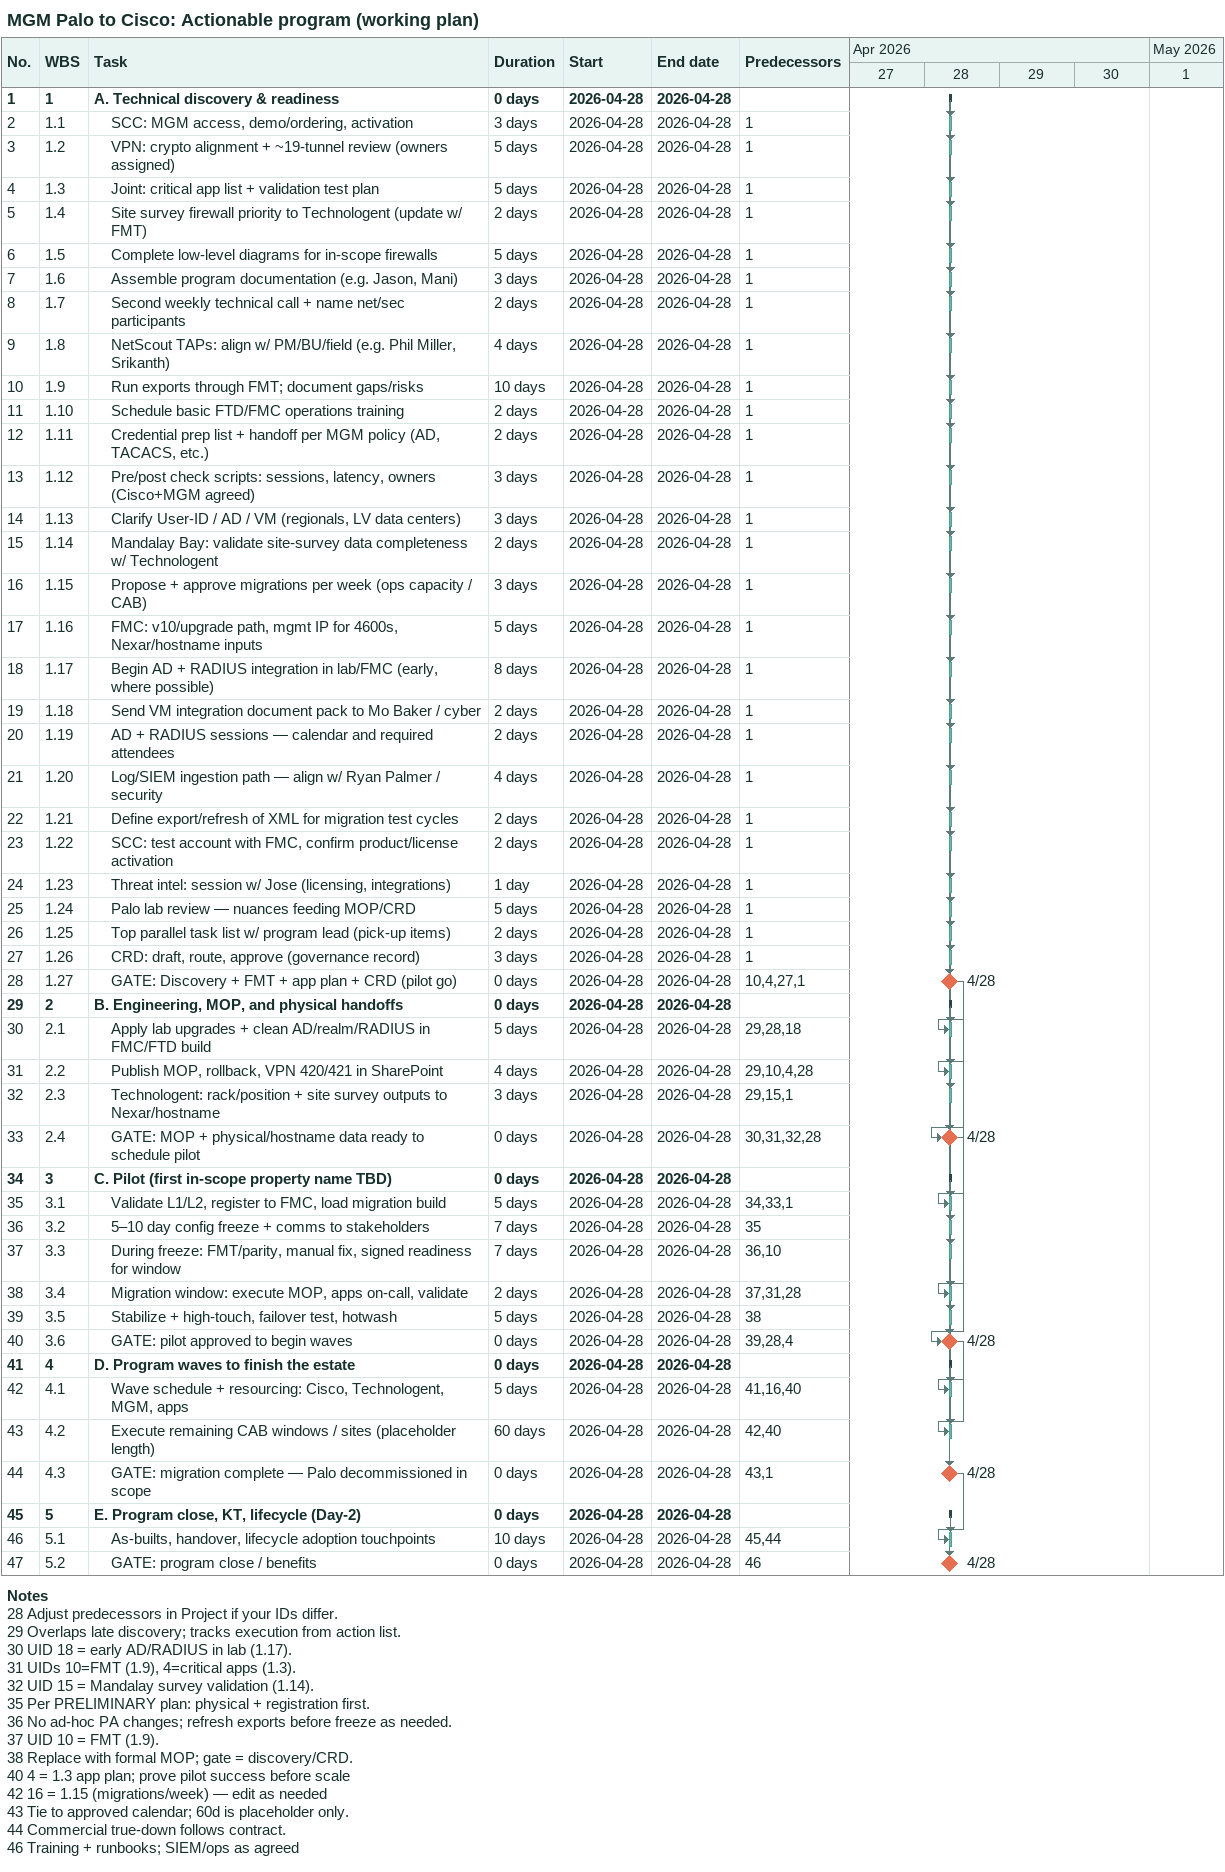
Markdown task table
MGM Palo to Cisco: Actionable program (working plan)

| ID | WBS | Task | Duration | Start | Finish | Predecessors |
|---|---|---|---|---|---|---|
| 1 | 1 | **A. Technical discovery & readiness** | 0d | 2026-04-28 | 2026-04-28 |  |
| 2 | 1.1 | SCC: MGM access, demo/ordering, activation | 3d | 2026-04-28 | 2026-04-28 | 1 |
| 3 | 1.2 | VPN: crypto alignment + ~19-tunnel review (owners assigned) | 5d | 2026-04-28 | 2026-04-28 | 1 |
| 4 | 1.3 | Joint: critical app list + validation test plan | 5d | 2026-04-28 | 2026-04-28 | 1 |
| 5 | 1.4 | Site survey firewall priority to Technologent (update w/ FMT) | 2d | 2026-04-28 | 2026-04-28 | 1 |
| 6 | 1.5 | Complete low-level diagrams for in-scope firewalls | 5d | 2026-04-28 | 2026-04-28 | 1 |
| 7 | 1.6 | Assemble program documentation (e.g. Jason, Mani) | 3d | 2026-04-28 | 2026-04-28 | 1 |
| 8 | 1.7 | Second weekly technical call + name net/sec participants | 2d | 2026-04-28 | 2026-04-28 | 1 |
| 9 | 1.8 | NetScout TAPs: align w/ PM/BU/field (e.g. Phil Miller, Srikanth) | 4d | 2026-04-28 | 2026-04-28 | 1 |
| 10 | 1.9 | Run exports through FMT; document gaps/risks | 10d | 2026-04-28 | 2026-04-28 | 1 |
| 11 | 1.10 | Schedule basic FTD/FMC operations training | 2d | 2026-04-28 | 2026-04-28 | 1 |
| 12 | 1.11 | Credential prep list + handoff per MGM policy (AD, TACACS, etc.) | 2d | 2026-04-28 | 2026-04-28 | 1 |
| 13 | 1.12 | Pre/post check scripts: sessions, latency, owners (Cisco+MGM agreed) | 3d | 2026-04-28 | 2026-04-28 | 1 |
| 14 | 1.13 | Clarify User-ID / AD / VM (regionals, LV data centers) | 3d | 2026-04-28 | 2026-04-28 | 1 |
| 15 | 1.14 | Mandalay Bay: validate site-survey data completeness w/ Technologent | 2d | 2026-04-28 | 2026-04-28 | 1 |
| 16 | 1.15 | Propose + approve migrations per week (ops capacity / CAB) | 3d | 2026-04-28 | 2026-04-28 | 1 |
| 17 | 1.16 | FMC: v10/upgrade path, mgmt IP for 4600s, Nexar/hostname inputs | 5d | 2026-04-28 | 2026-04-28 | 1 |
| 18 | 1.17 | Begin AD + RADIUS integration in lab/FMC (early, where possible) | 8d | 2026-04-28 | 2026-04-28 | 1 |
| 19 | 1.18 | Send VM integration document pack to Mo Baker / cyber | 2d | 2026-04-28 | 2026-04-28 | 1 |
| 20 | 1.19 | AD + RADIUS sessions — calendar and required attendees | 2d | 2026-04-28 | 2026-04-28 | 1 |
| 21 | 1.20 | Log/SIEM ingestion path — align w/ Ryan Palmer / security | 4d | 2026-04-28 | 2026-04-28 | 1 |
| 22 | 1.21 | Define export/refresh of XML for migration test cycles | 2d | 2026-04-28 | 2026-04-28 | 1 |
| 23 | 1.22 | SCC: test account with FMC, confirm product/license activation | 2d | 2026-04-28 | 2026-04-28 | 1 |
| 24 | 1.23 | Threat intel: session w/ Jose (licensing, integrations) | 1d | 2026-04-28 | 2026-04-28 | 1 |
| 25 | 1.24 | Palo lab review — nuances feeding MOP/CRD | 5d | 2026-04-28 | 2026-04-28 | 1 |
| 26 | 1.25 | Top parallel task list w/ program lead (pick-up items) | 2d | 2026-04-28 | 2026-04-28 | 1 |
| 27 | 1.26 | CRD: draft, route, approve (governance record) | 3d | 2026-04-28 | 2026-04-28 | 1 |
| 28 | 1.27 | GATE: Discovery + FMT + app plan + CRD (pilot go) | 0d | 2026-04-28 | 2026-04-28 | 10, 4, 27, 1 |
| 29 | 2 | **B. Engineering, MOP, and physical handoffs** | 0d | 2026-04-28 | 2026-04-28 |  |
| 30 | 2.1 | Apply lab upgrades + clean AD/realm/RADIUS in FMC/FTD build | 5d | 2026-04-28 | 2026-04-28 | 29, 28, 18 |
| 31 | 2.2 | Publish MOP, rollback, VPN 420/421 in SharePoint | 4d | 2026-04-28 | 2026-04-28 | 29, 10, 4, 28 |
| 32 | 2.3 | Technologent: rack/position + site survey outputs to Nexar/hostname | 3d | 2026-04-28 | 2026-04-28 | 29, 15, 1 |
| 33 | 2.4 | GATE: MOP + physical/hostname data ready to schedule pilot | 0d | 2026-04-28 | 2026-04-28 | 30, 31, 32, 28 |
| 34 | 3 | **C. Pilot (first in-scope property name TBD)** | 0d | 2026-04-28 | 2026-04-28 |  |
| 35 | 3.1 | Validate L1/L2, register to FMC, load migration build | 5d | 2026-04-28 | 2026-04-28 | 34, 33, 1 |
| 36 | 3.2 | 5–10 day config freeze + comms to stakeholders | 7d | 2026-04-28 | 2026-04-28 | 35 |
| 37 | 3.3 | During freeze: FMT/parity, manual fix, signed readiness for window | 7d | 2026-04-28 | 2026-04-28 | 36, 10 |
| 38 | 3.4 | Migration window: execute MOP, apps on-call, validate | 2d | 2026-04-28 | 2026-04-28 | 37, 31, 28 |
| 39 | 3.5 | Stabilize + high-touch, failover test, hotwash | 5d | 2026-04-28 | 2026-04-28 | 38 |
| 40 | 3.6 | GATE: pilot approved to begin waves | 0d | 2026-04-28 | 2026-04-28 | 39, 28, 4 |
| 41 | 4 | **D. Program waves to finish the estate** | 0d | 2026-04-28 | 2026-04-28 |  |
| 42 | 4.1 | Wave schedule + resourcing: Cisco, Technologent, MGM, apps | 5d | 2026-04-28 | 2026-04-28 | 41, 16, 40 |
| 43 | 4.2 | Execute remaining CAB windows / sites (placeholder length) | 60d | 2026-04-28 | 2026-04-28 | 42, 40 |
| 44 | 4.3 | GATE: migration complete — Palo decommissioned in scope | 0d | 2026-04-28 | 2026-04-28 | 43, 1 |
| 45 | 5 | **E. Program close, KT, lifecycle (Day-2)** | 0d | 2026-04-28 | 2026-04-28 |  |
| 46 | 5.1 | As-builts, handover, lifecycle adoption touchpoints | 10d | 2026-04-28 | 2026-04-28 | 45, 44 |
| 47 | 5.2 | GATE: program close / benefits | 0d | 2026-04-28 | 2026-04-28 | 46 |

Notes
- 28: Adjust predecessors in Project if your IDs differ.
- 29: Overlaps late discovery; tracks execution from action list.
- 30: UID 18 = early AD/RADIUS in lab (1.17).
- 31: UIDs 10=FMT (1.9), 4=critical apps (1.3).
- 32: UID 15 = Mandalay survey validation (1.14).
- 35: Per PRELIMINARY plan: physical + registration first.
- 36: No ad-hoc PA changes; refresh exports before freeze as needed.
- 37: UID 10 = FMT (1.9).
- 38: Replace with formal MOP; gate = discovery/CRD.
- 40: 4 = 1.3 app plan; prove pilot success before scale
- 42: 16 = 1.15 (migrations/week) — edit as needed
- 43: Tie to approved calendar; 60d is placeholder only.
- 44: Commercial true-down follows contract.
- 46: Training + runbooks; SIEM/ops as agreed
